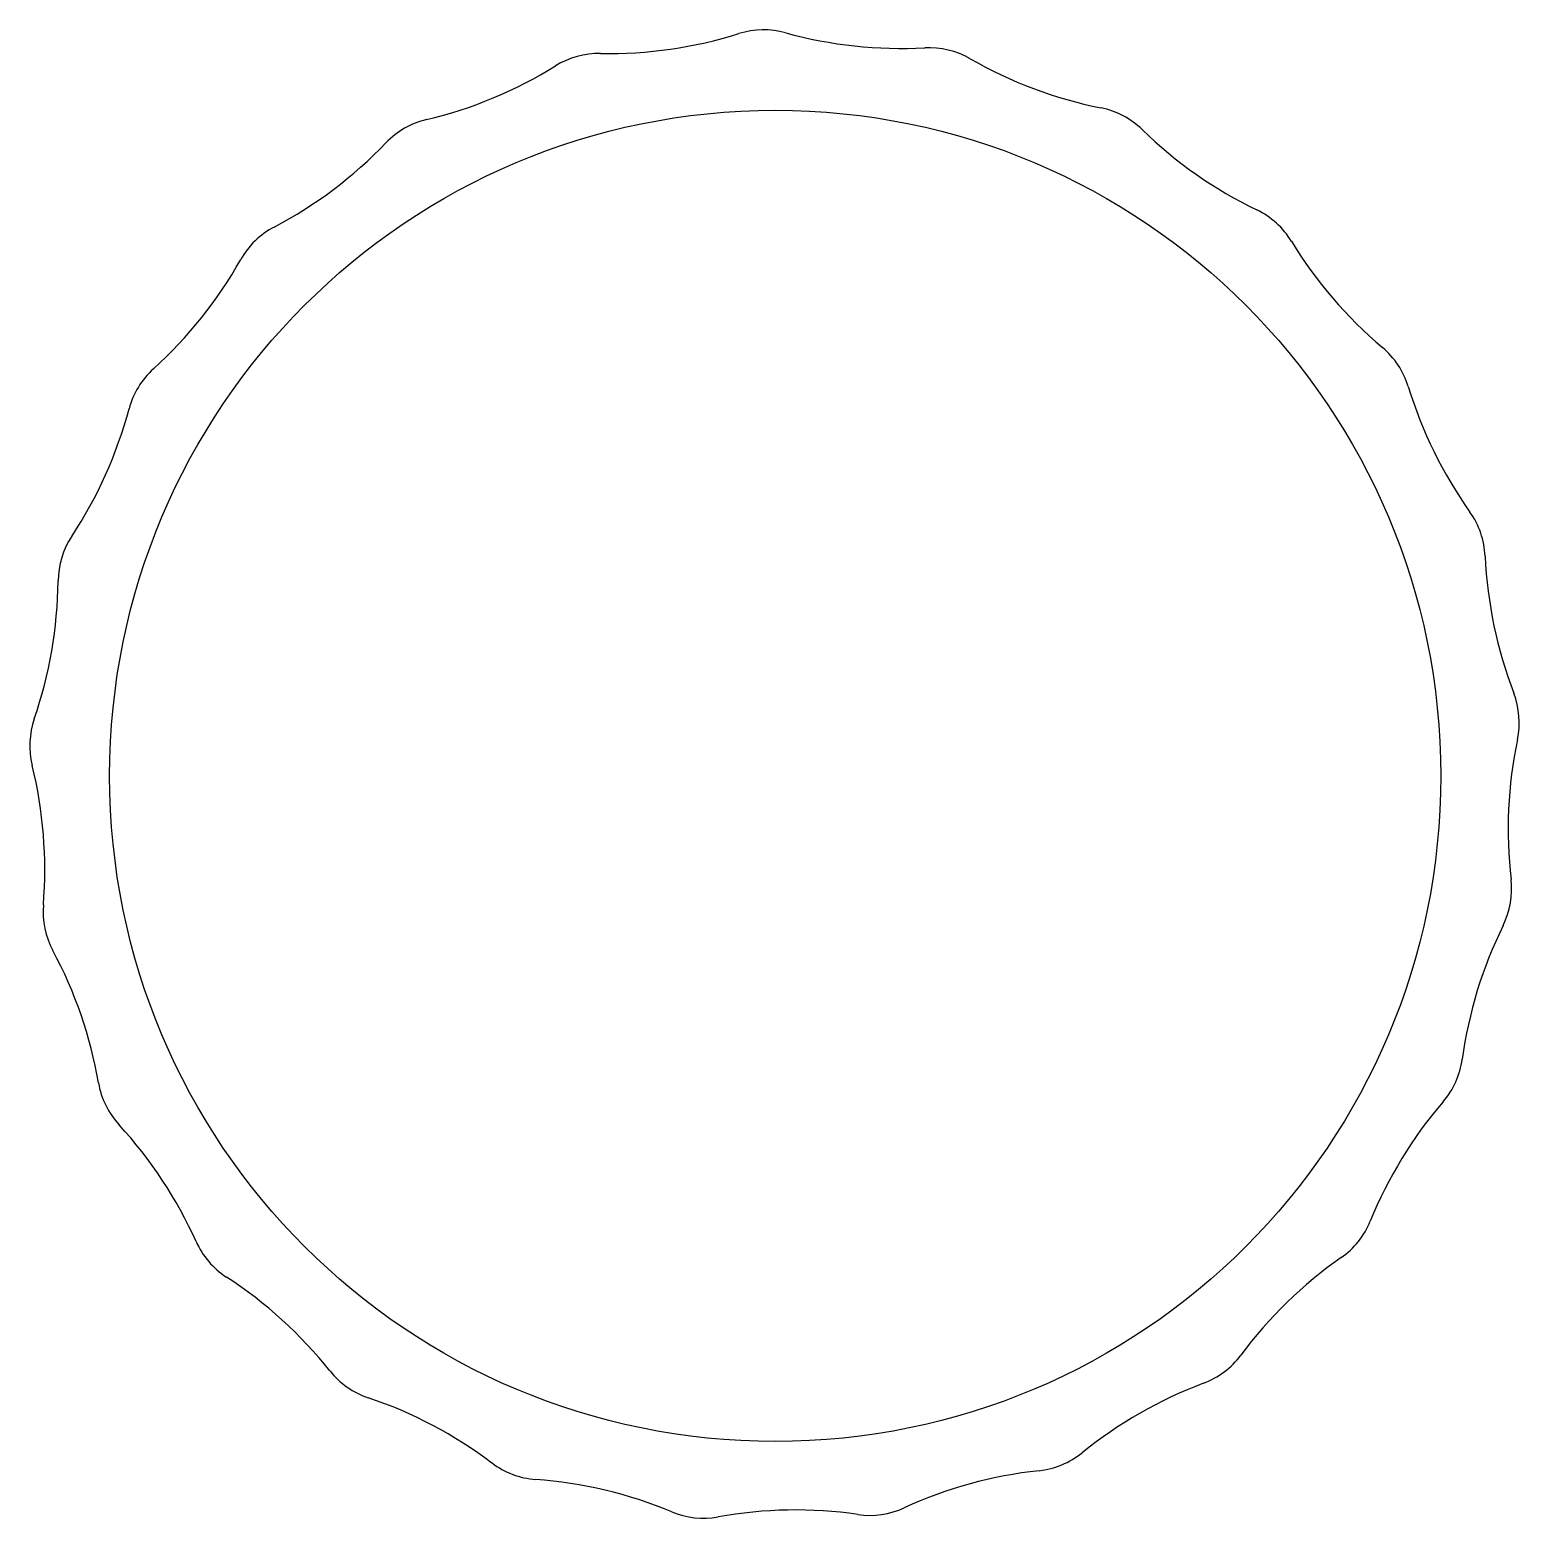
# Model space of a CAD drawing. Extents: x 351.4 to 376.4, y 702.9 to 727.9.
import ezdxf

# ---------------------------------------------------------------- set-up
doc = ezdxf.new("R2010")
doc.units = 0
doc.layers.get('0').update_dxf_attribs({"linetype": 'CONTINUOUS'})

msp = doc.modelspace()

# ---------------------------------------------------------------- linework, layer by layer
msp.add_circle((363.908, 715.381), 11.15)
for centre, radius, start, end in [((363.715, 726.495), 1.384, 74.5735, 107.4187), ((361.113, 734.79), 7.309, 268.9735, 287.4187), ((366.028, 734.875), 7.309, 254.5735, 273.0187), ((360.957, 726.098), 1.384, 88.9735, 121.8187), ((366.485, 726.194), 1.384, 60.1735, 93.0187), ((370.809, 733.736), 7.309, 240.1735, 258.6187), ((356.374, 733.485), 7.309, 283.3735, 301.8187), ((369.094, 725.214), 1.384, 45.7735, 78.6187), ((358.385, 725.028), 1.384, 103.3735, 136.2187), ((375.157, 731.443), 7.309, 225.7735, 244.2187), ((352.108, 731.042), 7.309, 297.7735, 316.2187), ((371.376, 723.615), 1.384, 31.3735, 64.2187), ((356.159, 723.351), 1.384, 117.7735, 150.6187), ((378.798, 728.141), 7.309, 211.3735, 229.8187), ((348.584, 727.616), 7.309, 312.1735, 330.6187), ((373.189, 721.5), 1.384, 16.9735, 49.8187), ((354.42, 721.173), 1.384, 132.1735, 165.0187), ((381.504, 724.037), 7.309, 196.9735, 215.4187), ((346.023, 723.42), 7.309, 326.5735, 345.0187), ((374.419, 718.999), 1.384, 2.5735, 35.4187), ((353.278, 718.632), 1.384, 146.5735, 179.4187), ((383.104, 719.39), 7.309, 182.5735, 201.0187), ((344.585, 718.72), 7.309, 340.9735, 359.4187), ((374.989, 716.272), 1.384, 348.1735, 21.0187), ((352.804, 715.886), 1.384, 160.9735, 193.8187), ((383.497, 714.49), 7.309, 168.1735, 186.6187), ((344.362, 713.81), 7.309, 355.3735, 13.8187), ((374.862, 713.488), 1.384, 333.7735, 6.6187), ((353.027, 713.108), 1.384, 175.3735, 208.2187), ((382.66, 709.646), 7.309, 153.7735, 172.2187), ((345.367, 708.998), 7.309, 9.7735, 28.2187), ((374.047, 710.823), 1.384, 319.3735, 352.2187), ((353.934, 710.474), 1.384, 189.7735, 222.6187), ((380.645, 705.163), 7.309, 139.3735, 157.8187), ((347.537, 704.587), 7.309, 24.1735, 42.6187), ((372.596, 708.445), 1.384, 304.9735, 337.8187), ((355.468, 708.147), 1.384, 204.1735, 237.0187), ((377.578, 701.322), 7.309, 124.9735, 143.4187), ((350.735, 700.855), 7.309, 38.5735, 57.0187), ((370.598, 706.503), 1.384, 290.5735, 323.4187), ((357.532, 706.275), 1.384, 218.5735, 251.4187), ((373.653, 698.364), 7.309, 110.5735, 129.0187), ((354.762, 698.035), 7.309, 52.9735, 71.4187), ((368.18, 705.118), 1.384, 276.1735, 309.0187), ((359.997, 704.976), 1.384, 232.9735, 265.8187), ((369.114, 696.475), 7.309, 96.1735, 114.6187), ((359.363, 696.306), 7.309, 67.3735, 85.8187), ((362.707, 704.33), 1.384, 247.3735, 280.2187), ((364.249, 695.775), 7.309, 81.7735, 100.2187), ((365.493, 704.378), 1.384, 261.7735, 294.6187)]:
    msp.add_arc(centre, radius, start, end)

doc.saveas('drawing.dxf')
